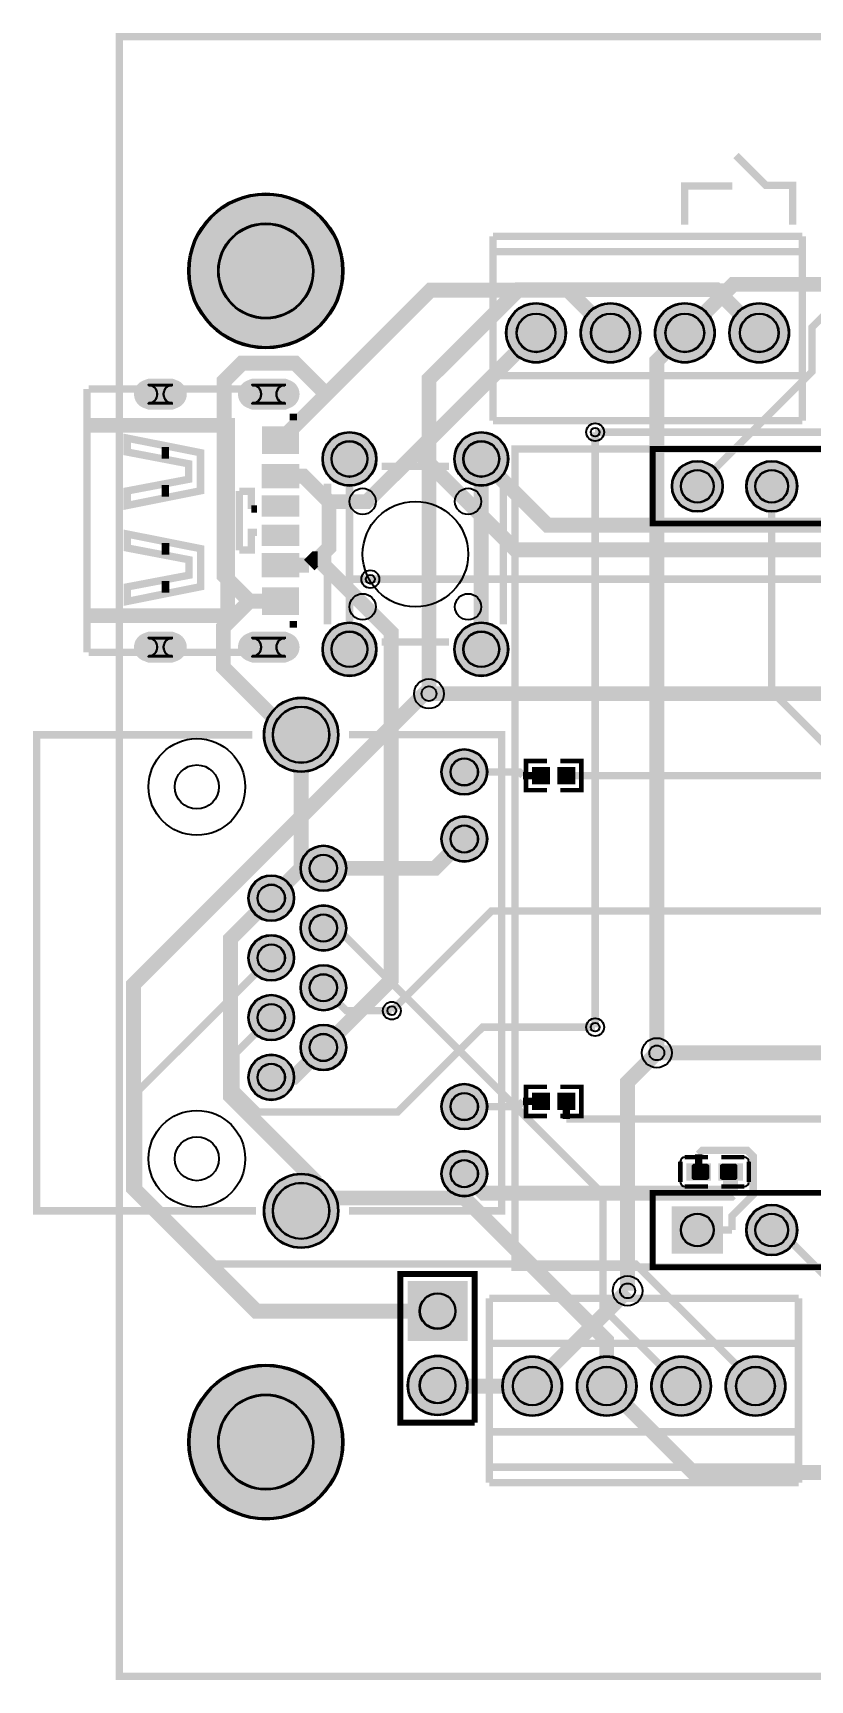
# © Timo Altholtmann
# Model space of a CAD drawing. Header units: millimetres. Extents: x -2.5 to 65.8, y -44.1 to 12.2.
# Drawn here: x -2.5 to 24, y -44.1 to 12.2 of the extents above; entities that cross this region are included whole.
import ezdxf

# ---------------------------------------------------------------- set-up
doc = ezdxf.new("R2010")
doc.units = ezdxf.units.MM
for name, color, linetype, true_color in [('BoardOutLine', 7, 'Continuous', 0xff00ff), ('BottomLayer', 7, 'Continuous', 0x0000ff), ('BottomSolderMaskLayer', 7, 'Continuous', 0xaa00ff), ('Document', 7, 'Continuous', 0xffffff), ('Hole', 7, 'Continuous', 0x222222), ('Multi-Layer', 7, 'Continuous', 0xc0c0c0), ('TopLayer', 7, 'Continuous', 0xff0000), ('TopPasteMaskLayer', 7, 'Continuous', 0x808080), ('TopSilkLayer', 7, 'Continuous', 0xffcc00), ('TopSolderMaskLayer', 7, 'Continuous', 0x800080)]:
    doc.layers.add(name, color=color, linetype=linetype, true_color=true_color)

msp = doc.modelspace()

# ---------------------------------------------------------------- hatches: boundary and pattern name
at = {"layer": 'BottomSolderMaskLayer'}
for points in [[(2.813, 4.029, 1), (8.114, 4.029, 1)], [(13.662, 1.913, 1), (15.713, 1.913, 1)], [(16.202, 1.913, 1), (18.253, 1.913, 1)], [(18.742, 1.913, 1), (20.793, 1.913, 1)], [(21.282, 1.913, 1), (23.333, 1.913, 1)], [(2.285, 0.345, -0.785398), (2.285, -0.706), (1.444, -0.706, -0.785398), (1.444, 0.345)], [(6.142, 0.345, -0.785398), (6.142, -0.706), (4.986, -0.706, -0.785398), (4.986, 0.345)], [(7.394, -2.393, 1), (9.245, -2.393, 1)], [(11.894, -2.393, 1), (13.744, -2.393, 1)], [(19.32, -3.327, 1), (21.071, -3.327, 1)], [(21.86, -3.327, 1), (23.611, -3.327, 1)], [(2.285, -8.295, -0.785398), (2.285, -9.345), (1.444, -9.345, -0.785398), (1.444, -8.295)], [(6.142, -8.295, -0.785398), (6.142, -9.345), (4.986, -9.345, -0.785398), (4.986, -8.295)], [(7.394, -8.893, 1), (9.245, -8.893, 1)], [(11.894, -8.893, 1), (13.744, -8.893, 1)], [(5.393, -11.813, 1), (7.944, -11.813, 1)], [(11.451, -13.083, 1), (13.026, -13.083, 1)], [(11.451, -15.373, 1), (13.026, -15.373, 1)], [(6.641, -16.373, 1), (8.216, -16.373, 1)], [(4.861, -17.393, 1), (6.436, -17.393, 1)], [(6.641, -18.413, 1), (8.216, -18.413, 1)], [(4.861, -19.433, 1), (6.436, -19.433, 1)], [(6.641, -20.453, 1), (8.216, -20.453, 1)], [(4.861, -21.473, 1), (6.436, -21.473, 1)], [(6.641, -22.493, 1), (8.216, -22.493, 1)], [(4.861, -23.513, 1), (6.436, -23.513, 1)], [(11.451, -24.513, 1), (13.026, -24.513, 1)], [(11.451, -26.803, 1), (13.026, -26.803, 1)], [(5.393, -28.073, 1), (7.944, -28.073, 1)], [(19.32, -27.914), (21.071, -27.914), (21.071, -29.539), (19.32, -29.539)], [(21.86, -28.727, 1), (23.611, -28.727, 1)], [(12.354, -30.471), (12.354, -32.521), (10.303, -32.521), (10.303, -30.471)], [(10.303, -34.036, 1), (12.354, -34.036, 1)], [(13.535, -34.057, 1), (15.586, -34.057, 1)], [(16.075, -34.057, 1), (18.126, -34.057, 1)], [(18.615, -34.057, 1), (20.666, -34.057, 1)], [(21.155, -34.057, 1), (23.206, -34.057, 1)], [(2.813, -35.971, 1), (8.114, -35.971, 1)]]:
    msp.add_hatch(color=256, dxfattribs=at).paths.add_polyline_path(points)
at = {"layer": 'Document'}
msp.add_hatch(color=256, dxfattribs=at).paths.add_polyline_path([(-0.586, -1), (4.414, -1), (4.414, -8), (-0.586, -8), (-0.586, -7.5), (3.914, -7.5), (3.914, -1.5), (-0.586, -1.5)])
at = {"layer": 'Multi-Layer'}
for points in [[(13.688, 1.913, 1), (15.688, 1.913, 1)], [(16.228, 1.913, 1), (18.228, 1.913, 1)], [(18.768, 1.913, 1), (20.768, 1.913, 1)], [(21.308, 1.913, 1), (23.308, 1.913, 1)], [(2.264, 0.32, -0.785398), (2.264, -0.68), (1.464, -0.68, -0.785398), (1.464, 0.32)], [(6.114, 0.32, -0.785398), (6.114, -0.68), (5.014, -0.68, -0.785398), (5.014, 0.32)], [(7.419, -2.393, 1), (9.219, -2.393, 1)], [(11.919, -2.393, 1), (13.719, -2.393, 1)], [(19.346, -3.327, 1), (21.046, -3.327, 1)], [(21.886, -3.327, 1), (23.586, -3.327, 1)], [(2.264, -8.32, -0.785398), (2.264, -9.32), (1.464, -9.32, -0.785398), (1.464, -8.32)], [(6.114, -8.32, -0.785398), (6.114, -9.32), (5.014, -9.32, -0.785398), (5.014, -8.32)], [(7.419, -8.893, 1), (9.219, -8.893, 1)], [(11.919, -8.893, 1), (13.719, -8.893, 1)], [(5.419, -11.813, 1), (7.919, -11.813, 1)], [(11.477, -13.083, 1), (13.001, -13.083, 1)], [(11.477, -15.373, 1), (13.001, -15.373, 1)], [(6.667, -16.373, 1), (8.191, -16.373, 1)], [(4.887, -17.393, 1), (6.411, -17.393, 1)], [(6.667, -18.413, 1), (8.191, -18.413, 1)], [(4.887, -19.433, 1), (6.411, -19.433, 1)], [(6.667, -20.453, 1), (8.191, -20.453, 1)], [(4.887, -21.473, 1), (6.411, -21.473, 1)], [(6.667, -22.493, 1), (8.191, -22.493, 1)], [(4.887, -23.513, 1), (6.411, -23.513, 1)], [(11.477, -24.513, 1), (13.001, -24.513, 1)], [(11.477, -26.803, 1), (13.001, -26.803, 1)], [(5.419, -28.073, 1), (7.919, -28.073, 1)], [(19.346, -27.939), (21.046, -27.939), (21.046, -29.514), (19.346, -29.514)], [(21.886, -28.727, 1), (23.586, -28.727, 1)], [(12.328, -30.496), (12.328, -32.496), (10.328, -32.496), (10.328, -30.496)], [(10.329, -34.036, 1), (12.329, -34.036, 1)], [(13.561, -34.057, 1), (15.561, -34.057, 1)], [(16.101, -34.057, 1), (18.101, -34.057, 1)], [(18.641, -34.057, 1), (20.641, -34.057, 1)], [(21.181, -34.057, 1), (23.181, -34.057, 1)]]:
    msp.add_hatch(color=256, dxfattribs=at).paths.add_polyline_path(points)
at = {"layer": 'TopLayer'}
for points in [[(6.564, -1.3), (6.564, -2.2), (5.364, -2.2), (5.364, -1.3)], [(6.564, -2.58), (6.564, -3.38), (5.364, -3.38), (5.364, -2.58)], [(6.564, -3.65), (6.564, -4.35), (5.364, -4.35), (5.364, -3.65)], [(6.564, -4.65), (6.564, -5.35), (5.364, -5.35), (5.364, -4.65)], [(6.564, -5.62), (6.564, -6.42), (5.364, -6.42), (5.364, -5.62)], [(6.564, -6.8), (6.564, -7.7), (5.364, -7.7), (5.364, -6.8)], [(15.141, -12.938), (15.141, -13.478), (14.575, -13.478), (14.575, -12.938)], [(15.441, -12.938), (15.441, -13.478), (16.006, -13.478), (16.006, -12.938)], [(15.141, -24.603), (15.141, -24.063), (14.575, -24.063), (14.575, -24.603)], [(15.441, -24.603), (15.441, -24.063), (16.006, -24.063), (16.006, -24.603)], [(20.634, -27.012), (20.634, -26.472), (19.844, -26.472), (19.844, -27.012)], [(20.934, -27.012), (20.934, -26.472), (21.724, -26.472), (21.724, -27.012)]]:
    msp.add_hatch(color=256, dxfattribs=at).paths.add_polyline_path(points)
at = {"layer": 'TopPasteMaskLayer'}
for points in [[(0.964, -0.168), (0.966, -0.143), (0.968, -0.118), (0.972, -0.093), (0.977, -0.069), (0.983, -0.045), (0.99, -0.021), (0.999, 0.003), (1.008, 0.026), (1.019, 0.048), (1.031, 0.07), (1.044, 0.091), (1.058, 0.112), (1.073, 0.132), (1.089, 0.151), (1.106, 0.169), (1.124, 0.186), (1.143, 0.203), (1.162, 0.218), (1.183, 0.233), (1.204, 0.247), (1.225, 0.259), (1.247, 0.27), (1.27, 0.281), (1.293, 0.29), (1.317, 0.298), (1.341, 0.304), (1.365, 0.31), (1.39, 0.314), (1.414, 0.317), (1.439, 0.319), (1.464, 0.32), (2.264, 0.32), (2.289, 0.319), (2.314, 0.317), (2.339, 0.314), (2.363, 0.31), (2.388, 0.304), (2.412, 0.298), (2.435, 0.29), (2.458, 0.281), (2.481, 0.27), (2.503, 0.259), (2.525, 0.247), (2.546, 0.233), (2.566, 0.218), (2.586, 0.203), (2.604, 0.186), (2.622, 0.169), (2.639, 0.151), (2.655, 0.132), (2.67, 0.112), (2.684, 0.091), (2.697, 0.07), (2.709, 0.048), (2.72, 0.026), (2.73, 0.003), (2.738, -0.021), (2.746, -0.045), (2.752, -0.069), (2.757, -0.093), (2.76, -0.118), (2.763, -0.143), (2.764, -0.168), (2.764, -0.193), (2.763, -0.217), (2.76, -0.242), (2.757, -0.267), (2.752, -0.291), (2.746, -0.316), (2.738, -0.339), (2.73, -0.363), (2.72, -0.386), (2.709, -0.408), (2.697, -0.43), (2.684, -0.451), (2.67, -0.472), (2.655, -0.492), (2.639, -0.511), (2.622, -0.529), (2.604, -0.547), (2.586, -0.563), (2.566, -0.579), (2.546, -0.593), (2.525, -0.607), (2.503, -0.619), (2.481, -0.631), (2.458, -0.641), (2.435, -0.65), (2.412, -0.658), (2.388, -0.665), (2.363, -0.67), (2.339, -0.675), (2.314, -0.678), (2.289, -0.68), (2.264, -0.68), (1.464, -0.68), (1.439, -0.68), (1.414, -0.678), (1.39, -0.675), (1.365, -0.67), (1.341, -0.665), (1.317, -0.658), (1.293, -0.65), (1.27, -0.641), (1.247, -0.631), (1.225, -0.619), (1.204, -0.607), (1.183, -0.593), (1.162, -0.579), (1.143, -0.563), (1.124, -0.547), (1.106, -0.529), (1.089, -0.511), (1.073, -0.492), (1.058, -0.472), (1.044, -0.451), (1.031, -0.43), (1.019, -0.408), (1.008, -0.386), (0.999, -0.363), (0.99, -0.339), (0.983, -0.316), (0.977, -0.291), (0.972, -0.267), (0.968, -0.242), (0.966, -0.217), (0.964, -0.193)], [(4.514, -0.168), (4.516, -0.143), (4.518, -0.118), (4.522, -0.093), (4.527, -0.069), (4.533, -0.045), (4.54, -0.021), (4.549, 0.003), (4.558, 0.026), (4.569, 0.048), (4.581, 0.07), (4.594, 0.091), (4.608, 0.112), (4.623, 0.132), (4.639, 0.151), (4.656, 0.169), (4.674, 0.186), (4.693, 0.203), (4.712, 0.218), (4.733, 0.233), (4.754, 0.247), (4.775, 0.259), (4.797, 0.27), (4.82, 0.281), (4.843, 0.29), (4.867, 0.298), (4.891, 0.304), (4.915, 0.31), (4.94, 0.314), (4.964, 0.317), (4.989, 0.319), (5.014, 0.32), (6.114, 0.32), (6.139, 0.319), (6.164, 0.317), (6.189, 0.314), (6.213, 0.31), (6.238, 0.304), (6.262, 0.298), (6.285, 0.29), (6.308, 0.281), (6.331, 0.27), (6.353, 0.259), (6.375, 0.247), (6.396, 0.233), (6.416, 0.218), (6.436, 0.203), (6.454, 0.186), (6.472, 0.169), (6.489, 0.151), (6.505, 0.132), (6.52, 0.112), (6.534, 0.091), (6.547, 0.07), (6.559, 0.048), (6.57, 0.026), (6.58, 0.003), (6.588, -0.021), (6.596, -0.045), (6.602, -0.069), (6.607, -0.093), (6.61, -0.118), (6.613, -0.143), (6.614, -0.168), (6.614, -0.193), (6.613, -0.217), (6.61, -0.242), (6.607, -0.267), (6.602, -0.291), (6.596, -0.316), (6.588, -0.339), (6.58, -0.363), (6.57, -0.386), (6.559, -0.408), (6.547, -0.43), (6.534, -0.451), (6.52, -0.472), (6.505, -0.492), (6.489, -0.511), (6.472, -0.529), (6.454, -0.547), (6.436, -0.563), (6.416, -0.579), (6.396, -0.593), (6.375, -0.607), (6.353, -0.619), (6.331, -0.631), (6.308, -0.641), (6.285, -0.65), (6.262, -0.658), (6.238, -0.665), (6.213, -0.67), (6.189, -0.675), (6.164, -0.678), (6.139, -0.68), (6.114, -0.68), (5.014, -0.68), (4.989, -0.68), (4.964, -0.678), (4.94, -0.675), (4.915, -0.67), (4.891, -0.665), (4.867, -0.658), (4.843, -0.65), (4.82, -0.641), (4.797, -0.631), (4.775, -0.619), (4.754, -0.607), (4.733, -0.593), (4.712, -0.579), (4.693, -0.563), (4.674, -0.547), (4.656, -0.529), (4.639, -0.511), (4.623, -0.492), (4.608, -0.472), (4.594, -0.451), (4.581, -0.43), (4.569, -0.408), (4.558, -0.386), (4.549, -0.363), (4.54, -0.339), (4.533, -0.316), (4.527, -0.291), (4.522, -0.267), (4.518, -0.242), (4.516, -0.217), (4.514, -0.193)], [(6.564, -1.3), (6.564, -2.2), (5.364, -2.2), (5.364, -1.3)], [(6.564, -2.58), (6.564, -3.38), (5.364, -3.38), (5.364, -2.58)], [(6.564, -3.65), (6.564, -4.35), (5.364, -4.35), (5.364, -3.65)], [(6.564, -4.65), (6.564, -5.35), (5.364, -5.35), (5.364, -4.65)], [(6.564, -5.62), (6.564, -6.42), (5.364, -6.42), (5.364, -5.62)], [(6.564, -6.8), (6.564, -7.7), (5.364, -7.7), (5.364, -6.8)], [(0.964, -8.808), (0.966, -8.783), (0.968, -8.758), (0.972, -8.733), (0.977, -8.709), (0.983, -8.685), (0.99, -8.661), (0.999, -8.637), (1.008, -8.614), (1.019, -8.592), (1.031, -8.57), (1.044, -8.549), (1.058, -8.528), (1.073, -8.508), (1.089, -8.489), (1.106, -8.471), (1.124, -8.453), (1.143, -8.437), (1.162, -8.421), (1.183, -8.407), (1.204, -8.393), (1.225, -8.381), (1.247, -8.369), (1.27, -8.359), (1.293, -8.35), (1.317, -8.342), (1.341, -8.335), (1.365, -8.33), (1.39, -8.326), (1.414, -8.322), (1.439, -8.321), (1.464, -8.32), (2.264, -8.32), (2.289, -8.321), (2.314, -8.322), (2.339, -8.326), (2.363, -8.33), (2.388, -8.335), (2.412, -8.342), (2.435, -8.35), (2.458, -8.359), (2.481, -8.369), (2.503, -8.381), (2.525, -8.393), (2.546, -8.407), (2.566, -8.421), (2.586, -8.437), (2.604, -8.453), (2.622, -8.471), (2.639, -8.489), (2.655, -8.508), (2.67, -8.528), (2.684, -8.549), (2.697, -8.57), (2.709, -8.592), (2.72, -8.614), (2.73, -8.637), (2.738, -8.661), (2.746, -8.685), (2.752, -8.709), (2.757, -8.733), (2.76, -8.758), (2.763, -8.783), (2.764, -8.808), (2.764, -8.832), (2.763, -8.857), (2.76, -8.882), (2.757, -8.907), (2.752, -8.931), (2.746, -8.955), (2.738, -8.979), (2.73, -9.003), (2.72, -9.026), (2.709, -9.048), (2.697, -9.07), (2.684, -9.091), (2.67, -9.112), (2.655, -9.132), (2.639, -9.151), (2.622, -9.169), (2.604, -9.186), (2.586, -9.203), (2.566, -9.219), (2.546, -9.233), (2.525, -9.247), (2.503, -9.259), (2.481, -9.27), (2.458, -9.281), (2.435, -9.29), (2.412, -9.298), (2.388, -9.304), (2.363, -9.31), (2.339, -9.314), (2.314, -9.317), (2.289, -9.319), (2.264, -9.32), (1.464, -9.32), (1.439, -9.319), (1.414, -9.317), (1.39, -9.314), (1.365, -9.31), (1.341, -9.304), (1.317, -9.298), (1.293, -9.29), (1.27, -9.281), (1.247, -9.27), (1.225, -9.259), (1.204, -9.247), (1.183, -9.233), (1.162, -9.219), (1.143, -9.203), (1.124, -9.186), (1.106, -9.169), (1.089, -9.151), (1.073, -9.132), (1.058, -9.112), (1.044, -9.091), (1.031, -9.07), (1.019, -9.048), (1.008, -9.026), (0.999, -9.003), (0.99, -8.979), (0.983, -8.955), (0.977, -8.931), (0.972, -8.907), (0.968, -8.882), (0.966, -8.857), (0.964, -8.832)], [(4.514, -8.807), (4.516, -8.783), (4.518, -8.758), (4.522, -8.733), (4.527, -8.709), (4.533, -8.685), (4.54, -8.661), (4.549, -8.637), (4.558, -8.614), (4.569, -8.592), (4.581, -8.57), (4.594, -8.549), (4.608, -8.528), (4.623, -8.508), (4.639, -8.489), (4.656, -8.471), (4.674, -8.453), (4.693, -8.437), (4.712, -8.421), (4.733, -8.407), (4.754, -8.393), (4.775, -8.381), (4.797, -8.369), (4.82, -8.359), (4.843, -8.35), (4.867, -8.342), (4.891, -8.335), (4.915, -8.33), (4.94, -8.326), (4.964, -8.322), (4.989, -8.321), (5.014, -8.32), (6.114, -8.32), (6.139, -8.321), (6.164, -8.322), (6.189, -8.326), (6.213, -8.33), (6.238, -8.335), (6.262, -8.342), (6.285, -8.35), (6.308, -8.359), (6.331, -8.369), (6.353, -8.381), (6.375, -8.393), (6.396, -8.407), (6.416, -8.421), (6.436, -8.437), (6.454, -8.453), (6.472, -8.471), (6.489, -8.489), (6.505, -8.508), (6.52, -8.528), (6.534, -8.549), (6.547, -8.57), (6.559, -8.592), (6.57, -8.614), (6.58, -8.637), (6.588, -8.661), (6.596, -8.685), (6.602, -8.709), (6.607, -8.733), (6.61, -8.758), (6.613, -8.783), (6.614, -8.807), (6.614, -8.832), (6.613, -8.857), (6.61, -8.882), (6.607, -8.907), (6.602, -8.931), (6.596, -8.955), (6.588, -8.979), (6.58, -9.003), (6.57, -9.026), (6.559, -9.048), (6.547, -9.07), (6.534, -9.091), (6.52, -9.112), (6.505, -9.132), (6.489, -9.151), (6.472, -9.169), (6.454, -9.186), (6.436, -9.203), (6.416, -9.219), (6.396, -9.233), (6.375, -9.247), (6.353, -9.259), (6.331, -9.27), (6.308, -9.281), (6.285, -9.29), (6.262, -9.298), (6.238, -9.304), (6.213, -9.31), (6.189, -9.314), (6.164, -9.317), (6.139, -9.319), (6.114, -9.32), (5.014, -9.32), (4.989, -9.319), (4.964, -9.317), (4.94, -9.314), (4.915, -9.31), (4.891, -9.304), (4.867, -9.298), (4.843, -9.29), (4.82, -9.281), (4.797, -9.27), (4.775, -9.259), (4.754, -9.247), (4.733, -9.233), (4.712, -9.219), (4.693, -9.203), (4.674, -9.186), (4.656, -9.169), (4.639, -9.151), (4.623, -9.132), (4.608, -9.112), (4.594, -9.091), (4.581, -9.07), (4.569, -9.048), (4.558, -9.026), (4.549, -9.003), (4.54, -8.979), (4.533, -8.955), (4.527, -8.931), (4.522, -8.907), (4.518, -8.882), (4.516, -8.857), (4.514, -8.832)], [(15.156, -12.978), (15.156, -13.438), (15.116, -13.478), (14.615, -13.478), (14.575, -13.438), (14.575, -12.978), (14.615, -12.938), (15.116, -12.938)], [(15.426, -12.978), (15.426, -13.438), (15.466, -13.478), (15.966, -13.478), (16.006, -13.438), (16.006, -12.978), (15.966, -12.938), (15.466, -12.938)], [(15.156, -24.563), (15.156, -24.103), (15.116, -24.063), (14.615, -24.063), (14.575, -24.103), (14.575, -24.563), (14.615, -24.603), (15.116, -24.603)], [(15.426, -24.563), (15.426, -24.103), (15.466, -24.063), (15.966, -24.063), (16.006, -24.103), (16.006, -24.563), (15.966, -24.603), (15.466, -24.603)], [(20.604, -26.517), (20.604, -26.967), (20.534, -27.017), (20.054, -27.017), (20.004, -26.967), (20.004, -26.517), (20.054, -26.467), (20.534, -26.467)], [(21.564, -26.517), (21.564, -26.967), (21.514, -27.017), (21.034, -27.017), (20.964, -26.967), (20.964, -26.517), (21.034, -26.467), (21.514, -26.467)]]:
    msp.add_hatch(color=256, dxfattribs=at).paths.add_polyline_path(points)
at = {"layer": 'TopSolderMaskLayer'}
for points in [[(2.813, 4.029, 1), (8.114, 4.029, 1)], [(13.662, 1.913, 1), (15.713, 1.913, 1)], [(16.202, 1.913, 1), (18.253, 1.913, 1)], [(18.742, 1.913, 1), (20.793, 1.913, 1)], [(21.282, 1.913, 1), (23.333, 1.913, 1)], [(2.285, 0.345, -0.785398), (2.285, -0.706), (1.444, -0.706, -0.785398), (1.444, 0.345)], [(6.142, 0.345, -0.785398), (6.142, -0.706), (4.986, -0.706, -0.785398), (4.986, 0.345)], [(6.598, -1.281), (6.598, -2.219), (5.33, -2.219), (5.33, -1.281)], [(7.394, -2.393, 1), (9.245, -2.393, 1)], [(11.894, -2.393, 1), (13.744, -2.393, 1)], [(6.602, -2.563), (6.602, -3.397), (5.326, -3.397), (5.326, -2.563)], [(19.32, -3.327, 1), (21.071, -3.327, 1)], [(21.86, -3.327, 1), (23.611, -3.327, 1)], [(6.608, -3.635), (6.608, -4.365), (5.321, -4.365), (5.321, -3.635)], [(6.608, -4.635), (6.608, -5.365), (5.321, -5.365), (5.321, -4.635)], [(6.602, -5.603), (6.602, -6.437), (5.326, -6.437), (5.326, -5.603)], [(6.598, -6.781), (6.598, -7.719), (5.33, -7.719), (5.33, -6.781)], [(2.285, -8.295, -0.785398), (2.285, -9.345), (1.444, -9.345, -0.785398), (1.444, -8.295)], [(6.142, -8.295, -0.785398), (6.142, -9.345), (4.986, -9.345, -0.785398), (4.986, -8.295)], [(7.394, -8.893, 1), (9.245, -8.893, 1)], [(11.894, -8.893, 1), (13.744, -8.893, 1)], [(5.393, -11.813, 1), (7.944, -11.813, 1)], [(11.451, -13.083, 1), (13.026, -13.083, 1)], [(15.166, -12.913), (15.166, -13.503), (14.55, -13.503), (14.55, -12.913)], [(15.415, -12.913), (15.415, -13.503), (16.032, -13.503), (16.032, -12.913)], [(11.451, -15.373, 1), (13.026, -15.373, 1)], [(6.641, -16.373, 1), (8.216, -16.373, 1)], [(4.861, -17.393, 1), (6.436, -17.393, 1)], [(6.641, -18.413, 1), (8.216, -18.413, 1)], [(4.861, -19.433, 1), (6.436, -19.433, 1)], [(6.641, -20.453, 1), (8.216, -20.453, 1)], [(4.861, -21.473, 1), (6.436, -21.473, 1)], [(6.641, -22.493, 1), (8.216, -22.493, 1)], [(4.861, -23.513, 1), (6.436, -23.513, 1)], [(11.451, -24.513, 1), (13.026, -24.513, 1)], [(15.166, -24.629), (15.166, -24.038), (14.55, -24.038), (14.55, -24.629)], [(15.415, -24.629), (15.415, -24.038), (16.032, -24.038), (16.032, -24.629)], [(11.451, -26.803, 1), (13.026, -26.803, 1)], [(5.393, -28.073, 1), (7.944, -28.073, 1)], [(20.659, -27.037), (20.659, -26.446), (19.818, -26.446), (19.818, -27.037)], [(20.908, -27.037), (20.908, -26.446), (21.749, -26.446), (21.749, -27.037)], [(19.32, -27.914), (21.071, -27.914), (21.071, -29.539), (19.32, -29.539)], [(21.86, -28.727, 1), (23.611, -28.727, 1)], [(12.354, -30.471), (12.354, -32.521), (10.303, -32.521), (10.303, -30.471)], [(10.303, -34.036, 1), (12.354, -34.036, 1)], [(13.535, -34.057, 1), (15.586, -34.057, 1)], [(16.075, -34.057, 1), (18.126, -34.057, 1)], [(18.615, -34.057, 1), (20.666, -34.057, 1)], [(21.155, -34.057, 1), (23.206, -34.057, 1)], [(2.813, -35.971, 1), (8.114, -35.971, 1)]]:
    msp.add_hatch(color=256, dxfattribs=at).paths.add_polyline_path(points)

# ---------------------------------------------------------------- linework, layer by layer
at = {"layer": 'BoardOutLine', "const_width": 0.254}
msp.add_lwpolyline([(0.464, 12.029), (0.464, -43.971), (65.464, -43.971), (65.464, 12.029), (0.464, 12.029)], close=True, dxfattribs=at)
at = {"layer": 'BottomLayer'}
for points, const_width in [([(11.033, -10.411), (11.033, 0.331), (14.09, 3.388), (20.833, 3.388), (22.308, 1.914)], 0.508), ([(37.082, 1.961), (35.707, 3.335), (25.342, 3.335), (24.109, 2.102), (24.109, 0.587), (20.196, -3.327)], 0.254), ([(19.768, 1.914), (18.812, 0.958), (18.812, -22.678)], 0.508), ([(16.707, -21.8), (16.707, -1.479)], 0.254), ([(12.819, -8.893), (12.819, -2.393)], 0.508), ([(8.319, -6.5), (8.319, -2.393)], 0.254), ([(53.292, -37.012), (51.853, -38.451), (47.581, -38.451), (46.865, -37.735), (46.865, -34.262), (42.989, -30.386), (40.425, -30.386), (39.246, -29.206), (39.246, -26.836), (22.736, -10.326), (22.736, -3.327)], 0.254), ([(8.319, -6.5), (9.031, -6.5)], 0.254), ([(8.319, -8.893), (8.319, -6.5)], 0.254), ([(11.329, -31.496), (5.137, -31.496), (0.948, -27.307), (0.948, -20.339), (10.876, -10.411), (11.033, -10.411)], 0.508), ([(7.429, -16.373), (11.239, -16.373), (12.239, -15.373)], 0.508), ([(7.11, -27.632), (7.11, -27.006), (4.257, -24.154), (4.257, -18.785), (5.649, -17.393)], 0.508), ([(7.429, -18.413), (7.888, -18.413), (16.975, -27.5), (16.975, -31.391), (19.641, -34.057)], 0.254), ([(7.429, -20.453), (8.212, -21.237), (9.765, -21.237)], 0.254), ([(18.812, -22.678), (17.814, -23.676), (17.814, -30.804)], 0.508), ([(12.239, -27.632), (12.239, -26.803)], 0.508), ([(7.11, -27.632), (6.669, -28.073)], 0.508), ([(12.239, -27.632), (7.11, -27.632)], 0.508), ([(17.101, -34.057), (17.101, -32.494), (12.239, -27.632)], 0.508), ([(28.319, -34.057), (22.989, -28.727), (22.736, -28.727)], 0.254)]:
    msp.add_lwpolyline(points, dxfattribs=dict(at, const_width=const_width))
at = {"layer": 'BottomSolderMaskLayer'}
for points in [[(2.285, 0.135), (1.444, 0.135)], [(6.142, 0.135), (4.986, 0.135)], [(2.285, -0.495), (1.444, -0.495)], [(6.142, -0.495), (4.986, -0.495)], [(2.285, -8.505), (1.444, -8.505)], [(6.142, -8.505), (4.986, -8.505)], [(2.285, -9.135), (1.444, -9.135)], [(6.142, -9.135), (4.986, -9.135)]]:
    msp.add_lwpolyline(points, close=True, dxfattribs=at)
for centre, radius in [((5.464, 4.029), 2.651), ((5.463, 4.029), 1.631), ((14.688, 1.913), 1.025), ((17.228, 1.913), 1.025), ((19.768, 1.913), 1.025), ((22.308, 1.913), 1.025), ((14.688, 1.913), 0.667), ((17.228, 1.913), 0.667), ((19.768, 1.913), 0.667), ((22.308, 1.913), 0.667), ((8.319, -2.393), 0.925), ((12.819, -2.393), 0.925), ((8.319, -2.393), 0.617), ((12.819, -2.393), 0.617), ((20.196, -3.327), 0.875), ((20.196, -3.327), 0.566), ((22.736, -3.327), 0.875), ((22.736, -3.327), 0.566), ((8.319, -8.893), 0.925), ((8.319, -8.893), 0.617), ((12.819, -8.893), 0.925), ((12.819, -8.893), 0.617), ((6.669, -11.813), 1.275), ((6.668, -11.813), 0.969), ((12.239, -13.083), 0.787), ((12.238, -13.083), 0.472), ((12.239, -15.373), 0.787), ((12.238, -15.373), 0.472), ((7.429, -16.373), 0.787), ((7.428, -16.373), 0.472), ((5.649, -17.393), 0.787), ((5.648, -17.393), 0.472), ((7.429, -18.413), 0.787), ((7.428, -18.413), 0.472), ((5.649, -19.433), 0.787), ((5.648, -19.433), 0.472), ((7.429, -20.453), 0.787), ((7.428, -20.453), 0.472), ((5.649, -21.473), 0.787), ((5.648, -21.473), 0.472), ((7.429, -22.493), 0.787), ((7.428, -22.493), 0.472), ((5.649, -23.513), 0.787), ((5.648, -23.513), 0.472), ((12.239, -24.513), 0.787), ((12.238, -24.513), 0.472), ((12.239, -26.803), 0.787), ((12.238, -26.803), 0.472), ((6.669, -28.073), 1.275), ((6.668, -28.073), 0.969), ((22.736, -28.727), 0.875), ((20.196, -28.727), 0.566), ((22.736, -28.727), 0.566), ((11.328, -31.496), 0.615), ((11.329, -34.036), 1.025), ((14.561, -34.057), 1.025), ((17.101, -34.057), 1.025), ((19.641, -34.057), 1.025), ((22.181, -34.057), 1.025), ((5.464, -35.971), 2.651), ((11.328, -34.036), 0.615), ((14.561, -34.057), 0.667), ((17.101, -34.057), 0.667), ((19.641, -34.057), 0.667), ((22.181, -34.057), 0.667), ((5.463, -35.971), 1.631)]:
    msp.add_circle(centre, radius, dxfattribs=at)
for centre, start, end in [((1.444, -0.18), 270, 450), ((2.285, -0.18), 450, 270), ((4.986, -0.18), 270, 450), ((6.142, -0.18), 450, 270), ((1.444, -8.82), 270, 450), ((2.285, -8.82), 450, 270), ((4.986, -8.82), 270, 450), ((6.142, -8.82), 450, 270)]:
    msp.add_arc(centre, 0.315, start, end, dxfattribs=at)
at = {"layer": 'Document'}
for centre in [(3.109, -13.593), (3.109, -26.293)]:
    msp.add_circle(centre, 0.75, dxfattribs=at)
at = {"layer": 'Hole'}
for centre, radius in [((16.707, -1.479), 0.153), ((9.031, -6.5), 0.153), ((11.033, -10.411), 0.254), ((9.765, -21.237), 0.153), ((16.707, -21.8), 0.153), ((18.812, -22.678), 0.254), ((17.814, -30.804), 0.254)]:
    msp.add_circle(centre, radius, dxfattribs=at)
at = {"layer": 'Multi-Layer'}
for points in [[(2.264, 0.12), (1.464, 0.12)], [(6.114, 0.12), (5.014, 0.12)], [(2.264, -0.48), (1.464, -0.48)], [(6.114, -0.48), (5.014, -0.48)], [(2.264, -8.52), (1.464, -8.52)], [(6.114, -8.52), (5.014, -8.52)], [(2.264, -9.12), (1.464, -9.12)], [(6.114, -9.12), (5.014, -9.12)]]:
    msp.add_lwpolyline(points, close=True, dxfattribs=at)
for centre, radius in [((5.464, 4.029), 2.6), ((5.463, 4.029), 1.6), ((14.688, 1.913), 1), ((17.228, 1.913), 1), ((19.768, 1.913), 1), ((22.308, 1.913), 1), ((14.688, 1.913), 0.65), ((17.228, 1.913), 0.65), ((19.768, 1.913), 0.65), ((22.308, 1.913), 0.65), ((8.319, -2.393), 0.9), ((12.819, -2.393), 0.9), ((16.707, -1.479), 0.305), ((8.319, -2.393), 0.6), ((12.819, -2.393), 0.6), ((20.196, -3.327), 0.85), ((20.196, -3.327), 0.55), ((22.736, -3.327), 0.85), ((22.736, -3.327), 0.55), ((9.031, -6.5), 0.305), ((8.319, -8.893), 0.9), ((8.319, -8.893), 0.6), ((12.819, -8.893), 0.9), ((12.819, -8.893), 0.6), ((11.033, -10.411), 0.508), ((6.669, -11.813), 1.25), ((6.668, -11.813), 0.95), ((3.109, -13.593), 1.65), ((12.239, -13.083), 0.762), ((12.238, -13.083), 0.457), ((12.239, -15.373), 0.762), ((12.238, -15.373), 0.457), ((7.429, -16.373), 0.762), ((7.428, -16.373), 0.457), ((5.649, -17.393), 0.762), ((5.648, -17.393), 0.457), ((7.429, -18.413), 0.762), ((7.428, -18.413), 0.457), ((5.649, -19.433), 0.762), ((5.648, -19.433), 0.457), ((7.429, -20.453), 0.762), ((7.428, -20.453), 0.457), ((5.649, -21.473), 0.762), ((5.648, -21.473), 0.457), ((9.765, -21.237), 0.305), ((7.429, -22.493), 0.762), ((16.707, -21.8), 0.305), ((7.428, -22.493), 0.457), ((18.812, -22.678), 0.508), ((5.649, -23.513), 0.762), ((5.648, -23.513), 0.457), ((12.239, -24.513), 0.762), ((12.238, -24.513), 0.457), ((3.109, -26.293), 1.65), ((12.239, -26.803), 0.762), ((12.238, -26.803), 0.457), ((6.669, -28.073), 1.25), ((6.668, -28.073), 0.95), ((22.736, -28.727), 0.85), ((20.196, -28.727), 0.55), ((22.736, -28.727), 0.55), ((17.814, -30.804), 0.508), ((11.328, -31.496), 0.6), ((11.329, -34.036), 1), ((14.561, -34.057), 1), ((17.101, -34.057), 1), ((19.641, -34.057), 1), ((22.181, -34.057), 1), ((5.464, -35.971), 2.6), ((11.328, -34.036), 0.6), ((14.561, -34.057), 0.65), ((17.101, -34.057), 0.65), ((19.641, -34.057), 0.65), ((22.181, -34.057), 0.65), ((5.463, -35.971), 1.6)]:
    msp.add_circle(centre, radius, dxfattribs=at)
for centre, start, end in [((1.464, -0.18), 270, 450), ((2.264, -0.18), 450, 270), ((5.014, -0.18), 270, 450), ((6.114, -0.18), 450, 270), ((1.464, -8.82), 270, 450), ((2.264, -8.82), 450, 270), ((5.014, -8.82), 270, 450), ((6.114, -8.82), 450, 270)]:
    msp.add_arc(centre, 0.3, start, end, dxfattribs=at)
at = {"layer": 'TopLayer'}
for points, const_width in [([(17.228, 1.914), (15.769, 3.372), (11.087, 3.372), (7.528, -0.187)], 0.508), ([(55.92, 1.961), (54.312, 3.569), (21.423, 3.569), (19.768, 1.914)], 0.508), ([(14.688, 1.914), (10.635, -2.14)], 0.508), ([(4.907, -7.25), (4.041, -6.384), (4.041, 0.269), (4.647, 0.875), (6.466, 0.875), (7.528, -0.187)], 0.508), ([(7.528, -0.187), (5.964, -1.75)], 0.508), ([(43.056, -3.327), (41.208, -1.479), (16.707, -1.479)], 0.254), ([(10.635, -2.14), (8.923, -3.851), (7.62, -3.851)], 0.508), ([(10.635, -2.14), (13.989, -5.495), (44.12, -5.495), (44.527, -5.902)], 0.508), ([(12.819, -2.393), (15.084, -4.658), (54.425, -4.658), (55.756, -3.327)], 0.508), ([(7.62, -3.851), (6.749, -2.98), (5.964, -2.98)], 0.508), ([(7.234, -5.808), (7.62, -5.421), (7.62, -3.851)], 0.508), ([(6.943, -6.02), (7.155, -5.808), (7.234, -5.808)], 0.508), ([(7.234, -5.808), (9.741, -8.315), (9.741, -20.181), (7.429, -22.493)], 0.508), ([(5.964, -6.02), (6.943, -6.02)], 0.508), ([(42.843, -6.5), (9.031, -6.5)], 0.254), ([(6.669, -11.813), (6.311, -11.813), (4.014, -9.516), (4.014, -8.143), (4.907, -7.25)], 0.508), ([(5.964, -7.25), (4.907, -7.25)], 0.508), ([(11.033, -10.411), (44.31, -10.411), (45.241, -9.48), (47.016, -9.48)], 0.508), ([(6.669, -16.373), (6.669, -11.813)], 0.508), ([(12.239, -13.083), (14.12, -13.083), (14.245, -13.208)], 0.254), ([(14.858, -13.208), (14.245, -13.208)], 0.254), ([(15.724, -13.208), (35.017, -13.208), (48.136, -26.327), (48.136, -28.727)], 0.254), ([(5.649, -17.393), (6.669, -16.373)], 0.508), ([(6.669, -16.373), (7.429, -16.373)], 0.508), ([(32.589, -17.83), (13.171, -17.83), (9.765, -21.237)], 0.254), ([(22.181, -34.057), (22.181, -33.982), (18.089, -29.89), (3.718, -29.89), (1.126, -27.299), (1.126, -23.955), (5.649, -19.433)], 0.254), ([(5.649, -21.473), (4.44, -22.682), (4.44, -23.931), (5.203, -24.694), (9.969, -24.694), (12.863, -21.8), (16.707, -21.8)], 0.254), ([(5.649, -23.513), (6.409, -23.513), (7.429, -22.493)], 0.508), ([(40.988, -23.266), (40.399, -22.678), (18.812, -22.678)], 0.508), ([(12.239, -24.513), (14.065, -24.513), (14.245, -24.333)], 0.254), ([(14.858, -24.333), (14.245, -24.333)], 0.254), ([(15.724, -24.333), (15.724, -24.934)], 0.254), ([(50.676, -28.727), (49.452, -29.95), (47.525, -29.95), (46.948, -29.373), (46.948, -28.259), (43.623, -24.934), (15.724, -24.934)], 0.254), ([(21.376, -28.727), (21.376, -28.25), (22.103, -27.523), (22.103, -26.214), (21.897, -26.009), (20.371, -26.009), (20.239, -26.141)], 0.254), ([(20.239, -26.742), (20.239, -26.141)], 0.254), ([(21.329, -27.469), (21.328, -27.47), (12.905, -27.47), (12.239, -26.803)], 0.508), ([(21.329, -26.742), (21.329, -27.469)], 0.508), ([(20.196, -28.727), (21.376, -28.727)], 0.254), ([(17.814, -30.804), (14.561, -34.057)], 0.508), ([(14.561, -34.057), (11.35, -34.057), (11.329, -34.036)], 0.508), ([(48.212, -37.012), (20.056, -37.012), (17.101, -34.057)], 0.508)]:
    msp.add_lwpolyline(points, dxfattribs=dict(at, const_width=const_width))
at = {"layer": 'TopSilkLayer'}
for points, const_width in [([(23.447, 5.609), (23.447, 6.955), (22.66, 6.955), (22.533, 6.955), (21.517, 7.971)], 0.254), ([(21.39, 6.93), (19.764, 6.93), (19.764, 5.609)], 0.254), ([(13.218, -1.087), (13.218, 5.213)], 0.254), ([(23.778, 5.213), (13.218, 5.213)], 0.254), ([(23.778, -1.087), (23.778, 5.213)], 0.254), ([(23.778, 4.683), (13.218, 4.683)], 0.254), ([(23.778, 3.475), (13.218, 3.475)], 0.254), ([(23.778, 0.455), (13.218, 0.455)], 0.254), ([(-0.636, 0), (-0.636, -9)], 0.25), ([(6.404, 0), (-0.586, 0)], 0.25), ([(6.404, -0.849), (6.404, -1.071)], 0.25), ([(23.778, -1.087), (13.218, -1.087)], 0.254), ([(2.031, -1.982), (2.031, -2.381)], 0.254), ([(55.121, -4.597), (57.28, -4.597), (57.28, -2.057), (18.672, -2.057), (18.672, -4.597), (18.926, -4.597)], 0.203), ([(9.422, -2.643), (11.716, -2.643)], 0.254), ([(2.032, -3.281), (2.032, -3.681)], 0.254), ([(4.564, -3.49), (4.564, -5.51)], 0.25), ([(4.564, -3.5), (4.964, -3.5), (4.964, -4.1)], 0.25), ([(7.569, -8.047), (7.569, -3.239)], 0.254), ([(13.569, -3.239), (13.569, -8.047)], 0.254), ([(4.964, -4.1), (5.164, -4.1)], 0.25), ([(18.926, -4.597), (55.121, -4.597)], 0.203), ([(4.564, -5.5), (4.964, -5.5), (4.964, -4.9), (5.164, -4.9)], 0.25), ([(2.037, -5.259), (2.037, -5.658)], 0.254), ([(2.037, -6.558), (2.037, -6.958)], 0.254), ([(6.404, -7.929), (6.404, -8.151)], 0.25), ([(6.404, -9), (-0.586, -9)], 0.25), ([(11.716, -8.643), (9.422, -8.643)], 0.254), ([(5.006, -11.815), (-2.36, -11.815), (-2.36, -28.071), (5.133, -28.071)], 0.254), ([(8.308, -28.073), (13.515, -28.073), (13.515, -11.813), (8.308, -11.813)], 0.254), ([(15.065, -12.709), (14.347, -12.709), (14.347, -13.707), (15.065, -13.707)], 0.152), ([(15.517, -12.709), (16.235, -12.709), (16.235, -13.707), (15.517, -13.707)], 0.152), ([(15.065, -24.832), (14.347, -24.832), (14.347, -23.835), (15.065, -23.835)], 0.152), ([(15.517, -24.832), (16.235, -24.832), (16.235, -23.835), (15.517, -23.835)], 0.152), ([(19.615, -27.088), (19.615, -26.395)], 0.152), ([(19.767, -26.243), (20.558, -26.243)], 0.152), ([(21.8, -26.243), (21.01, -26.243)], 0.152), ([(21.952, -27.088), (21.952, -26.395)], 0.152), ([(20.831, -27.457), (18.672, -27.457), (18.672, -29.997), (57.28, -29.997), (57.28, -27.457), (57.026, -27.457)], 0.203), ([(20.558, -27.24), (19.767, -27.24)], 0.152), ([(57.026, -27.457), (20.831, -27.457)], 0.203), ([(21.01, -27.24), (21.8, -27.24)], 0.152), ([(12.598, -35.306), (10.058, -35.306), (10.058, -30.226), (12.598, -30.226), (12.598, -32.131)], 0.203), ([(13.091, -31.057), (23.651, -31.057)], 0.254), ([(13.091, -31.057), (13.091, -37.357)], 0.254), ([(23.651, -31.057), (23.651, -37.357)], 0.254), ([(12.598, -35.306), (12.598, -32.131)], 0.203), ([(13.091, -32.599), (23.651, -32.599)], 0.254), ([(13.091, -35.619), (23.651, -35.619)], 0.254), ([(13.091, -36.827), (23.651, -36.827)], 0.254), ([(13.091, -37.357), (23.651, -37.357)], 0.254)]:
    msp.add_lwpolyline(points, dxfattribs=dict(at, const_width=const_width))
at = {"layer": 'TopSilkLayer', "const_width": 0.254}
for points in [[(0.731, -1.682), (3.233, -2.18), (3.233, -3.481), (0.731, -3.981), (0.731, -3.486), (2.832, -3.087), (2.832, -2.559), (0.731, -2.157), (0.731, -1.682)], [(13.973, -2.057), (65.535, -2.057), (65.535, -29.997), (13.973, -29.997), (13.973, -2.057)], [(0.736, -4.959), (3.238, -5.457), (3.238, -6.757), (0.736, -7.258), (0.736, -6.763), (2.837, -6.364), (2.837, -5.835), (0.736, -5.434), (0.736, -4.959)]]:
    msp.add_lwpolyline(points, close=True, dxfattribs=at)
at = {"layer": 'TopSilkLayer'}
for centre, radius in [((8.769, -3.843), 0.447), ((10.569, -5.643), 1.8), ((12.369, -3.843), 0.447), ((8.769, -7.443), 0.447), ((12.369, -7.443), 0.447)]:
    msp.add_circle(centre, radius, dxfattribs=at)
for centre, start, end in [((19.767, -26.395), 90, 180), ((21.8, -26.395), 0, 90), ((19.767, -27.088), 180, 270), ((21.8, -27.088), 270, 0)]:
    msp.add_arc(centre, 0.152, start, end, dxfattribs=at)
at = {"layer": 'TopSolderMaskLayer'}
for points in [[(2.285, 0.135), (1.444, 0.135)], [(6.142, 0.135), (4.986, 0.135)], [(2.285, -0.495), (1.444, -0.495)], [(6.142, -0.495), (4.986, -0.495)], [(2.285, -8.505), (1.444, -8.505)], [(6.142, -8.505), (4.986, -8.505)], [(2.285, -9.135), (1.444, -9.135)], [(6.142, -9.135), (4.986, -9.135)]]:
    msp.add_lwpolyline(points, close=True, dxfattribs=at)
for centre, radius in [((5.464, 4.029), 2.651), ((5.463, 4.029), 1.631), ((14.688, 1.913), 1.025), ((17.228, 1.913), 1.025), ((19.768, 1.913), 1.025), ((22.308, 1.913), 1.025), ((14.688, 1.913), 0.667), ((17.228, 1.913), 0.667), ((19.768, 1.913), 0.667), ((22.308, 1.913), 0.667), ((8.319, -2.393), 0.925), ((12.819, -2.393), 0.925), ((8.319, -2.393), 0.617), ((12.819, -2.393), 0.617), ((20.196, -3.327), 0.875), ((20.196, -3.327), 0.566), ((22.736, -3.327), 0.875), ((22.736, -3.327), 0.566), ((8.319, -8.893), 0.925), ((8.319, -8.893), 0.617), ((12.819, -8.893), 0.925), ((12.819, -8.893), 0.617), ((6.669, -11.813), 1.275), ((6.668, -11.813), 0.969), ((12.239, -13.083), 0.787), ((12.238, -13.083), 0.472), ((12.239, -15.373), 0.787), ((12.238, -15.373), 0.472), ((7.429, -16.373), 0.787), ((7.428, -16.373), 0.472), ((5.649, -17.393), 0.787), ((5.648, -17.393), 0.472), ((7.429, -18.413), 0.787), ((7.428, -18.413), 0.472), ((5.649, -19.433), 0.787), ((5.648, -19.433), 0.472), ((7.429, -20.453), 0.787), ((7.428, -20.453), 0.472), ((5.649, -21.473), 0.787), ((5.648, -21.473), 0.472), ((7.429, -22.493), 0.787), ((7.428, -22.493), 0.472), ((5.649, -23.513), 0.787), ((5.648, -23.513), 0.472), ((12.239, -24.513), 0.787), ((12.238, -24.513), 0.472), ((12.239, -26.803), 0.787), ((12.238, -26.803), 0.472), ((6.669, -28.073), 1.275), ((6.668, -28.073), 0.969), ((22.736, -28.727), 0.875), ((20.196, -28.727), 0.566), ((22.736, -28.727), 0.566), ((11.328, -31.496), 0.615), ((11.329, -34.036), 1.025), ((14.561, -34.057), 1.025), ((17.101, -34.057), 1.025), ((19.641, -34.057), 1.025), ((22.181, -34.057), 1.025), ((5.464, -35.971), 2.651), ((11.328, -34.036), 0.615), ((14.561, -34.057), 0.667), ((17.101, -34.057), 0.667), ((19.641, -34.057), 0.667), ((22.181, -34.057), 0.667), ((5.463, -35.971), 1.631)]:
    msp.add_circle(centre, radius, dxfattribs=at)
for centre, start, end in [((1.444, -0.18), 270, 450), ((2.285, -0.18), 450, 270), ((4.986, -0.18), 270, 450), ((6.142, -0.18), 450, 270), ((1.444, -8.82), 270, 450), ((2.285, -8.82), 450, 270), ((4.986, -8.82), 270, 450), ((6.142, -8.82), 450, 270)]:
    msp.add_arc(centre, 0.315, start, end, dxfattribs=at)

doc.saveas('drawing.dxf')
